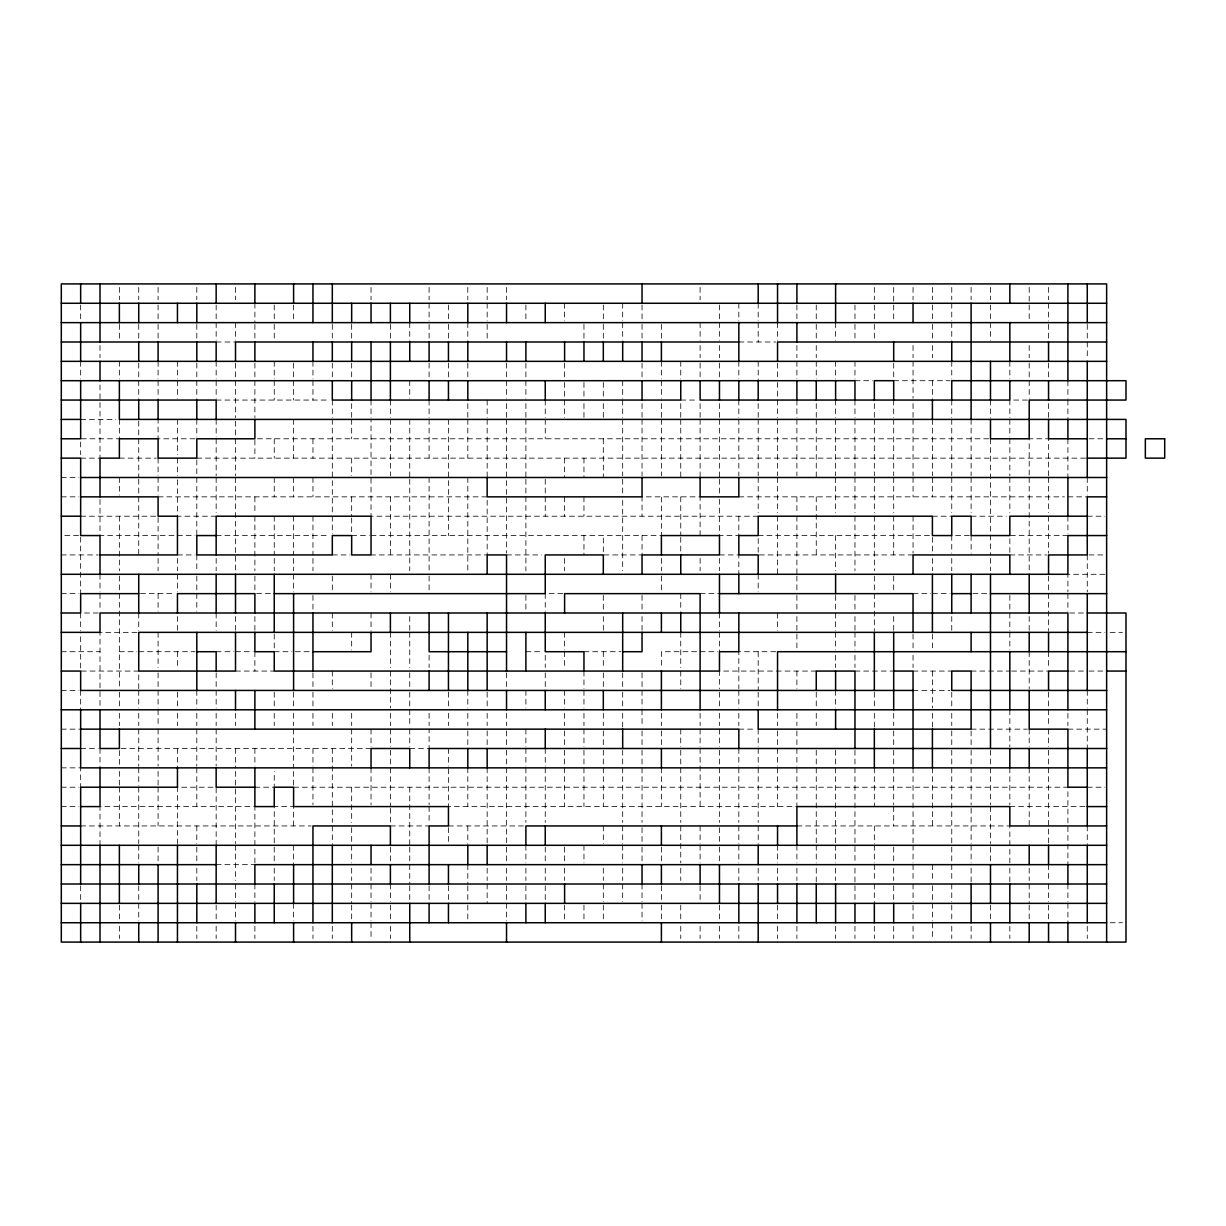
<?xml version="1.0" encoding="UTF-8"?>
<svg xmlns="http://www.w3.org/2000/svg" width="1226" height="1226" viewBox="0 0 1226 1226"><rect width="100%" height="100%" fill="white"/><g stroke="black" fill="none" stroke-linecap="round" stroke-linejoin="round"><path stroke-width="0.75" stroke-dasharray="5 3.75" d="M216.159 341.993L235.515 341.993M738.834 341.993L775.782 341.993M854.966 380.704L872.575 380.704M893.693 380.704L949.997 380.704M216.159 400.059L328.798 400.059M680.752 400.059L696.598 400.059M1027.434 400.059L1009.841 400.059L1009.841 417.668M80.655 419.415L115.857 419.415M195.041 438.785L158.093 438.785L158.093 419.415M988.723 438.785L254.885 438.785L254.885 458.141M1089.025 438.785L1104.871 438.785M80.655 458.141L100.011 458.141L100.011 380.704M119.366 458.141L156.33 458.141M196.804 458.141L1087.263 458.141M61.3 477.496L78.893 477.496M61.3 496.852L78.893 496.852M158.093 496.852L487.166 496.852L487.166 554.934L371.034 554.934M738.834 496.852L1064.398 496.852M1067.907 496.852L1087.263 496.852M80.655 516.207L158.093 516.207L158.093 554.934M216.159 516.207L177.448 516.207L177.448 477.496M758.189 516.207L371.034 516.207L371.034 419.415M932.404 516.207L951.759 516.207M971.115 516.207L1006.316 516.207M1087.263 516.207L1104.871 516.207M64.825 535.563L80.655 535.563L80.655 593.645M173.923 535.563L100.011 535.563L100.011 496.852M177.448 535.563L195.041 535.563M216.159 535.563L328.798 535.563M351.663 535.563L369.271 535.563M371.034 535.563L661.396 535.563L661.396 496.852M758.189 535.563L930.641 535.563M969.368 535.563L951.759 535.563L951.759 553.171M1067.907 535.563L1009.841 535.563L1009.841 553.171M61.3 554.934L98.249 554.934M177.448 554.934L195.041 554.934M332.307 554.934L349.916 554.934M506.537 554.934L541.723 554.934M719.463 554.934L738.834 554.934L738.834 574.289M913.048 554.934L758.189 554.934L758.189 537.325M1009.841 554.934L1046.789 554.934M1089.025 554.934L1104.871 554.934M1104.871 574.289L1067.907 574.289L1067.907 591.882M61.3 593.645L78.893 593.645M140.484 593.645L173.923 593.645M256.632 593.645L270.716 593.645M562.841 593.645L545.248 593.645L545.248 611.238M700.107 593.645L719.463 593.645M913.048 593.645L930.641 593.645M932.404 593.645L949.997 593.645M972.877 593.645L988.723 593.645M98.249 613L80.655 613L80.655 630.593M1069.67 613L1085.516 613M136.975 632.355L100.011 632.355L100.011 708.03M1087.263 632.355L1104.871 632.355M1110.143 632.355L1122.464 632.355M61.3 651.711L100.011 651.711M119.366 651.711L136.975 651.711M138.737 651.711L195.041 651.711M216.159 651.711L233.768 651.711M235.515 651.711L253.123 651.711M274.241 651.711L291.834 651.711M295.359 651.711L311.189 651.711M525.893 651.711L541.723 651.711M583.959 651.711L620.923 651.711M696.598 651.711L661.396 651.711L661.396 667.557M700.107 651.711L717.716 651.711M775.782 651.711L738.834 651.711L738.834 688.675M235.515 671.066L274.241 671.066M816.255 671.066L719.463 671.066L719.463 688.675M854.966 671.066L893.693 671.066M913.048 671.066L951.759 671.066M971.115 671.066L1009.841 671.066M1011.603 671.066L1048.552 671.066M1069.67 671.066L1087.263 671.066M1089.025 671.066L1106.634 671.066M61.3 690.437L78.893 690.437M913.048 690.437L949.997 690.437M61.3 729.148L80.655 729.148M738.834 729.148L754.664 729.148M971.115 729.148L1027.434 729.148M1067.907 729.148L1106.634 729.148M80.655 748.504L98.249 748.504M371.034 748.504L119.366 748.504L119.366 766.097M409.745 748.504L429.1 748.504L429.1 729.148M61.3 767.859L80.655 767.859L80.655 787.215M61.3 787.215L78.893 787.215M254.885 787.215L274.241 787.215L274.241 771.384M293.596 787.215L1067.907 787.215L1067.907 864.652M1087.263 787.215L1104.871 787.215M61.3 806.585L78.893 806.585M1009.841 806.585L1087.263 806.585M80.655 825.941L311.189 825.941M390.389 825.941L429.1 825.941M448.455 825.941L525.893 825.941M796.9 825.941L1009.841 825.941L1009.841 862.889M216.159 864.652L254.885 864.652M1110.143 922.734L1122.464 922.734M1087.263 324.384L1087.263 340.23M1087.263 341.993L1087.263 357.823M1087.263 477.496L1087.263 495.089M1087.263 554.934L1087.263 591.882M1087.263 690.437L1087.263 708.03M1087.263 709.793L1087.263 748.504M1087.263 825.941L1087.263 843.534M1087.263 926.243L1087.263 938.564M1067.907 380.704L1067.907 398.297M1067.907 400.059L1067.907 419.415M1067.907 438.785L1067.907 477.496M1067.907 516.207L1067.907 533.816M1067.907 593.645L1067.907 611.238M1067.907 713.302L1067.907 725.623M1067.907 884.007L1067.907 901.616M1067.907 903.363L1067.907 922.734M1048.552 287.436L1048.552 299.757M1048.552 303.266L1048.552 320.875M1048.552 324.384L1048.552 340.23M1048.552 363.111L1048.552 380.704M1048.552 403.584L1048.552 417.668M1048.552 475.734L1048.552 438.785L1029.196 438.785L1029.196 475.734M1048.552 477.496L1048.552 512.698M1048.552 516.207L1048.552 553.171M1048.552 576.051L1048.552 630.593M1048.552 651.711L1048.552 667.557M1048.552 692.184L1048.552 708.03M1048.552 709.793L1048.552 725.623M1048.552 729.148L1048.552 746.741M1048.552 750.266L1048.552 766.097M1048.552 767.859L1048.552 843.534M1048.552 864.652L1048.552 880.498M1048.552 884.007L1048.552 901.616M1048.552 905.125L1048.552 922.734M1029.196 287.436L1029.196 320.875M1029.196 345.502L1029.196 357.823M1029.196 363.111L1029.196 378.941M1029.196 380.704L1029.196 398.297M1029.196 477.496L1029.196 570.764M1029.196 616.525L1029.196 630.593M1029.196 651.711L1029.196 688.675M1029.196 729.148L1029.196 746.741M1029.196 767.859L1029.196 825.941M1029.196 868.177L1029.196 880.498M1029.196 884.007L1029.196 903.363M1029.196 905.125L1029.196 920.971M1009.841 361.348L1009.841 378.941M1009.841 419.415L1009.841 437.023M1009.841 438.785L1009.841 475.734M1009.841 477.496L1009.841 512.698M1009.841 595.407L1009.841 611.238M1009.841 613L1009.841 630.593M1009.841 632.355L1009.841 649.949M1009.841 709.793L1009.841 746.741M1009.841 767.859L1009.841 804.823M1009.841 868.177L1009.841 884.007M1009.841 926.243L1009.841 938.564M990.485 287.436L990.485 299.757M990.485 305.029L990.485 320.875M990.485 322.637L990.485 340.23M990.485 400.059L990.485 417.668M990.485 438.785L990.485 554.934M990.485 558.443L990.485 570.764M990.485 750.266L990.485 766.097M990.485 767.859L990.485 804.823M990.485 806.585L990.485 843.534M990.485 847.059L990.485 862.889M990.485 905.125L990.485 920.971M971.115 287.436L971.115 299.757M971.115 419.415L971.115 475.734M971.115 477.496L971.115 512.698M971.115 535.563L971.115 553.171M971.115 730.911L971.115 746.741M971.115 750.266L971.115 766.097M971.115 767.859L971.115 804.823M971.115 808.332L971.115 843.534M971.115 845.296L971.115 862.889M971.115 868.177L971.115 884.007M971.115 926.243L971.115 938.564M951.759 287.436L951.759 299.757M951.759 303.266L951.759 320.875M951.759 322.637L951.759 340.23M951.759 361.348L951.759 378.941M951.759 400.059L951.759 417.668M951.759 419.415L951.759 475.734M951.759 477.496L951.759 512.698M951.759 558.443L951.759 570.764M951.759 616.525L951.759 630.593M951.759 692.184L951.759 708.03M951.759 713.302L951.759 725.623M951.759 730.911L951.759 746.741M951.759 750.266L951.759 766.097M951.759 767.859L951.759 845.296M951.759 847.059L951.759 862.889M951.759 864.652L951.759 880.498M951.759 884.007L951.759 901.616M951.759 905.125L951.759 920.971M951.759 926.243L951.759 938.564M932.404 287.436L932.404 299.757M932.404 305.029L932.404 320.875M932.404 324.384L932.404 341.993M932.404 345.502L932.404 357.823M932.404 380.704L932.404 398.297M932.404 419.415L932.404 475.734M932.404 477.496L932.404 496.852M932.404 537.325L932.404 554.934M932.404 558.443L932.404 570.764M932.404 634.118L932.404 649.949M932.404 671.066L932.404 708.03M932.404 713.302L932.404 729.148M932.404 767.859L932.404 825.941M932.404 864.652L932.404 880.498M932.404 885.77L932.404 901.616M932.404 903.363L932.404 920.971M932.404 922.734L932.404 938.564M913.048 287.436L913.048 299.757M913.048 345.502L913.048 357.823M913.048 361.348L913.048 398.297M913.048 403.584L913.048 417.668M913.048 419.415L913.048 475.734M913.048 477.496L913.048 496.852M913.048 516.207L913.048 553.171M913.048 634.118L913.048 649.949M913.048 655.236L913.048 667.557M913.048 767.859L913.048 843.534M913.048 845.296L913.048 862.889M913.048 864.652L913.048 880.498M913.048 884.007L913.048 901.616M913.048 905.125L913.048 920.971M913.048 926.243L913.048 938.564M893.693 287.436L893.693 303.266M893.693 305.029L893.693 320.875M893.693 363.111L893.693 378.941M893.693 400.059L893.693 417.668M893.693 419.415L893.693 475.734M893.693 477.496L893.693 512.698M893.693 516.207L893.693 554.934M893.693 576.051L893.693 591.882M893.693 616.525L893.693 630.593M893.693 713.302L893.693 725.623M893.693 730.911L893.693 746.741M893.693 750.266L893.693 766.097M893.693 767.859L893.693 804.823M893.693 806.585L893.693 825.941M893.693 847.059L893.693 862.889M893.693 868.177L893.693 880.498M893.693 885.77L893.693 903.363M893.693 926.243L893.693 938.564M874.337 287.436L874.337 299.757M874.337 305.029L874.337 320.875M874.337 324.384L874.337 340.23M874.337 403.584L874.337 417.668M874.337 419.415L874.337 475.734M874.337 477.496L874.337 512.698M874.337 516.207L874.337 570.764M874.337 576.051L874.337 630.593M874.337 692.184L874.337 708.03M874.337 713.302L874.337 729.148M874.337 767.859L874.337 806.585M874.337 825.941L874.337 843.534M874.337 845.296L874.337 862.889M874.337 864.652L874.337 880.498M874.337 884.007L874.337 903.363M874.337 926.243L874.337 938.564M854.966 305.029L854.966 320.875M854.966 324.384L854.966 340.23M854.966 361.348L854.966 378.941M854.966 400.059L854.966 417.668M854.966 419.415L854.966 475.734M854.966 477.496L854.966 512.698M854.966 516.207L854.966 570.764M854.966 595.407L854.966 611.238M854.966 616.525L854.966 630.593M854.966 632.355L854.966 649.949M854.966 655.236L854.966 667.557M854.966 750.266L854.966 766.097M854.966 767.859L854.966 862.889M854.966 868.177L854.966 901.616M854.966 926.243L854.966 938.564M835.611 322.637L835.611 340.23M835.611 361.348L835.611 378.941M835.611 400.059L835.611 417.668M835.611 419.415L835.611 475.734M835.611 477.496L835.611 512.698M835.611 535.563L835.611 570.764M835.611 595.407L835.611 611.238M835.611 613L835.611 630.593M835.611 632.355L835.611 649.949M835.611 655.236L835.611 667.557M835.611 690.437L835.611 708.03M835.611 750.266L835.611 766.097M835.611 767.859L835.611 843.534M835.611 845.296L835.611 862.889M835.611 868.177L835.611 880.498M835.611 926.243L835.611 938.564M816.255 305.029L816.255 320.875M816.255 324.384L816.255 341.993M816.255 345.502L816.255 357.823M816.255 361.348L816.255 378.941M816.255 403.584L816.255 417.668M816.255 419.415L816.255 477.496M816.255 496.852L816.255 554.934M816.255 692.184L816.255 708.03M816.255 713.302L816.255 725.623M816.255 750.266L816.255 766.097M816.255 767.859L816.255 843.534M816.255 845.296L816.255 862.889M816.255 868.177L816.255 884.007M796.9 305.029L796.9 320.875M796.9 345.502L796.9 357.823M796.9 361.348L796.9 378.941M796.9 400.059L796.9 417.668M796.9 419.415L796.9 475.734M796.9 496.852L796.9 512.698M796.9 516.207L796.9 574.289M796.9 576.051L796.9 591.882M796.9 595.407L796.9 611.238M796.9 616.525L796.9 630.593M796.9 634.118L796.9 649.949M796.9 671.066L796.9 688.675M796.9 713.302L796.9 725.623M796.9 730.911L796.9 746.741M796.9 748.504L796.9 766.097M796.9 767.859L796.9 806.585L448.455 806.585L448.455 767.859M796.9 845.296L796.9 862.889M796.9 868.177L796.9 880.498M796.9 926.243L796.9 938.564M777.545 322.637L777.545 340.23M777.545 363.111L777.545 378.941M777.545 382.466L777.545 417.668M777.545 419.415L777.545 475.734M777.545 477.496L777.545 512.698M777.545 516.207L777.545 574.289M777.545 613L777.545 630.593M777.545 713.302L777.545 725.623M777.545 730.911L777.545 746.741M777.545 748.504L777.545 766.097M777.545 767.859L777.545 806.585M777.545 845.296L777.545 862.889M777.545 868.177L777.545 880.498M777.545 905.125L777.545 920.971M777.545 926.243L777.545 938.564M758.189 303.266L758.189 320.875M758.189 322.637L758.189 341.993M758.189 361.348L758.189 380.704M758.189 403.584L758.189 417.668M758.189 419.415L758.189 475.734M758.189 477.496L758.189 512.698M758.189 574.289L758.189 591.882M758.189 651.711L758.189 690.437M758.189 692.184L758.189 708.03M758.189 729.148L758.189 746.741M758.189 748.504L758.189 766.097M758.189 767.859L758.189 822.416M758.189 825.941L758.189 843.534M758.189 868.177L758.189 880.498M738.834 303.266L738.834 320.875M738.834 361.348L738.834 378.941M738.834 400.059L738.834 417.668M738.834 419.415L738.834 475.734M738.834 516.207L738.834 535.563L719.463 535.563L719.463 496.852M738.834 690.437L738.834 708.03M738.834 713.302L738.834 725.623M738.834 748.504L738.834 766.097M738.834 767.859L738.834 822.416M738.834 825.941L738.834 843.534M738.834 845.296L738.834 862.889M738.834 868.177L738.834 880.498M738.834 926.243L738.834 938.564M719.463 305.029L719.463 320.875M719.463 322.637L719.463 340.23M719.463 345.502L719.463 357.823M719.463 363.111L719.463 378.941M719.463 403.584L719.463 417.668M719.463 419.415L719.463 477.496M719.463 479.259L719.463 495.089M719.463 558.443L719.463 570.764M719.463 613L719.463 630.593M719.463 632.355L719.463 651.711M719.463 692.184L719.463 708.03M719.463 713.302L719.463 725.623M719.463 729.148L719.463 746.741M719.463 750.266L719.463 766.097M719.463 767.859L719.463 822.416M719.463 827.703L719.463 843.534M719.463 847.059L719.463 862.889M719.463 905.125L719.463 920.971M719.463 926.243L719.463 938.564M700.107 287.436L700.107 299.757M700.107 322.637L700.107 340.23M700.107 345.502L700.107 357.823M700.107 363.111L700.107 378.941M700.107 403.584L700.107 417.668M700.107 419.415L700.107 477.496M700.107 535.563L700.107 496.852L642.041 496.852L642.041 516.207M700.107 558.443L700.107 570.764M700.107 713.302L700.107 725.623M700.107 729.148L700.107 746.741M700.107 748.504L700.107 806.585M700.107 825.941L700.107 843.534M700.107 845.296L700.107 862.889M700.107 885.77L700.107 901.616M700.107 926.243L700.107 938.564M680.752 361.348L680.752 378.941M680.752 403.584L680.752 417.668M680.752 419.415L680.752 477.496M680.752 496.852L680.752 535.563M680.752 537.325L680.752 554.934M680.752 593.645L680.752 611.238M680.752 632.355L680.752 667.557M680.752 671.066L680.752 688.675M680.752 729.148L680.752 746.741M680.752 750.266L680.752 766.097M680.752 767.859L680.752 822.416M680.752 825.941L680.752 862.889M680.752 868.177L680.752 880.498M680.752 905.125L680.752 920.971M680.752 926.243L680.752 938.564M661.396 324.384L661.396 340.23M661.396 361.348L661.396 378.941M661.396 380.704L661.396 398.297M661.396 403.584L661.396 417.668M661.396 419.415L661.396 475.734M661.396 558.443L661.396 570.764M661.396 576.051L661.396 593.645M661.396 713.302L661.396 725.623M661.396 730.911L661.396 746.741M661.396 767.859L661.396 806.585M661.396 847.059L661.396 862.889M661.396 885.77L661.396 901.616M661.396 905.125L661.396 922.734M642.041 305.029L642.041 320.875M642.041 324.384L642.041 340.23M642.041 363.111L642.041 378.941M642.041 403.584L642.041 417.668M642.041 419.415L642.041 475.734M642.041 535.563L642.041 554.934L603.315 554.934L603.315 535.563M642.041 595.407L642.041 611.238M642.041 616.525L642.041 630.593M642.041 672.829L642.041 688.675M642.041 690.437L642.041 708.03M642.041 709.793L642.041 725.623M642.041 730.911L642.041 748.504M642.041 750.266L642.041 766.097M642.041 767.859L642.041 822.416M642.041 827.703L642.041 843.534M642.041 847.059L642.041 862.889M642.041 884.007L642.041 901.616M642.041 903.363L642.041 920.971M622.685 303.266L622.685 320.875M622.685 322.637L622.685 340.23M622.685 380.704L622.685 398.297M622.685 400.059L622.685 417.668M622.685 419.415L622.685 475.734M622.685 479.259L622.685 495.089M622.685 500.377L622.685 570.764M622.685 672.829L622.685 688.675M622.685 692.184L622.685 708.03M622.685 713.302L622.685 729.148M622.685 750.266L622.685 766.097M622.685 767.859L622.685 822.416M622.685 825.941L622.685 843.534M622.685 845.296L622.685 862.889M622.685 868.177L622.685 880.498M622.685 884.007L622.685 901.616M603.315 305.029L603.315 320.875M603.315 324.384L603.315 340.23M603.315 382.466L603.315 398.297M603.315 403.584L603.315 417.668M603.315 438.785L603.315 477.496M603.315 595.407L603.315 611.238M603.315 616.525L603.315 630.593M603.315 651.711L603.315 667.557M603.315 672.829L603.315 688.675M603.315 713.302L603.315 725.623M603.315 730.911L603.315 746.741M603.315 750.266L603.315 766.097M603.315 767.859L603.315 806.585M603.315 825.941L603.315 843.534M603.315 868.177L603.315 880.498M603.315 884.007L603.315 901.616M603.315 905.125L603.315 920.971M583.959 324.384L583.959 340.23M583.959 382.466L583.959 398.297M583.959 403.584L583.959 417.668M583.959 458.141L583.959 477.496M583.959 496.852L583.959 516.207M583.959 535.563L583.959 554.934M583.959 671.066L583.959 688.675M583.959 690.437L583.959 708.03M583.959 713.302L583.959 725.623M583.959 729.148L583.959 746.741M583.959 750.266L583.959 766.097M583.959 767.859L583.959 806.585M583.959 845.296L583.959 862.889M583.959 905.125L583.959 920.971M564.604 303.266L564.604 320.875M564.604 363.111L564.604 378.941M564.604 382.466L564.604 398.297M564.604 400.059L564.604 417.668M564.604 458.141L564.604 477.496M564.604 496.852L564.604 516.207M564.604 558.443L564.604 570.764M564.604 632.355L564.604 649.949M564.604 651.711L564.604 667.557M564.604 690.437L564.604 708.03M564.604 713.302L564.604 725.623M564.604 730.911L564.604 746.741M564.604 750.266L564.604 806.585M564.604 847.059L564.604 862.889M564.604 868.177L564.604 880.498M564.604 905.125L564.604 920.971M545.248 400.059L545.248 417.668M545.248 419.415L545.248 438.785M545.248 479.259L545.248 495.089M545.248 496.852L545.248 516.207M545.248 655.236L545.248 667.557M545.248 672.829L545.248 690.437M545.248 748.504L545.248 766.097M545.248 767.859L545.248 822.416M545.248 847.059L545.248 862.889M545.248 868.177L545.248 880.498M545.248 885.77L545.248 901.616M525.893 305.029L525.893 320.875M525.893 363.111L525.893 378.941M525.893 380.704L525.893 398.297M525.893 403.584L525.893 417.668M525.893 419.415L525.893 477.496M525.893 479.259L525.893 570.764M525.893 595.407L525.893 611.238M525.893 690.437L525.893 708.03M525.893 729.148L525.893 746.741M525.893 748.504L525.893 766.097M525.893 767.859L525.893 822.416M525.893 845.296L525.893 862.889M525.893 868.177L525.893 880.498M525.893 885.77L525.893 901.616M506.537 287.436L506.537 299.757M506.537 363.111L506.537 378.941M506.537 380.704L506.537 398.297M506.537 403.584L506.537 417.668M506.537 419.415L506.537 553.171M506.537 672.829L506.537 688.675M506.537 713.302L506.537 725.623M506.537 730.911L506.537 746.741M506.537 750.266L506.537 845.296M506.537 847.059L506.537 862.889M506.537 868.177L506.537 880.498M506.537 885.77L506.537 920.971M487.166 287.436L487.166 299.757M487.166 303.266L487.166 320.875M487.166 324.384L487.166 340.23M487.166 400.059L487.166 417.668M487.166 419.415L487.166 477.496M487.166 692.184L487.166 708.03M487.166 713.302L487.166 725.623M487.166 730.911L487.166 746.741M487.166 767.859L487.166 845.296M487.166 868.177L487.166 880.498M487.166 884.007L487.166 903.363M467.811 287.436L467.811 299.757M467.811 322.637L467.811 340.23M467.811 363.111L467.811 378.941M467.811 403.584L467.811 417.668M467.811 419.415L467.811 458.141M467.811 477.496L467.811 570.764M467.811 690.437L467.811 708.03M467.811 713.302L467.811 725.623M467.811 730.911L467.811 748.504M467.811 767.859L467.811 806.585M467.811 825.941L467.811 843.534M467.811 864.652L467.811 884.007M467.811 885.77L467.811 901.616M467.811 905.125L467.811 922.734M448.455 305.029L448.455 320.875M448.455 324.384L448.455 340.23M448.455 363.111L448.455 378.941M448.455 419.415L448.455 535.563M448.455 692.184L448.455 708.03M448.455 713.302L448.455 725.623M448.455 748.504L448.455 766.097M448.455 827.703L448.455 843.534M448.455 885.77L448.455 901.616M429.1 287.436L429.1 299.757M429.1 303.266L429.1 320.875M429.1 324.384L429.1 341.993M429.1 363.111L429.1 378.941M429.1 400.059L429.1 417.668M429.1 419.415L429.1 458.141M429.1 477.496L429.1 570.764M429.1 576.051L429.1 593.645M429.1 655.236L429.1 667.557M429.1 713.302L429.1 725.623M429.1 767.859L429.1 804.823M429.1 806.585L429.1 822.416M429.1 885.77L429.1 901.616M409.745 322.637L409.745 340.23M409.745 380.704L409.745 398.297M409.745 419.415L409.745 477.496M409.745 479.259L409.745 570.764M409.745 616.525L409.745 630.593M409.745 632.355L409.745 667.557M409.745 672.829L409.745 690.437M409.745 692.184L409.745 708.03M409.745 709.793L409.745 725.623M409.745 729.148L409.745 746.741M409.745 787.215L409.745 845.296M409.745 847.059L409.745 862.889M409.745 864.652L409.745 884.007M409.745 885.77L409.745 903.363M390.389 324.384L390.389 340.23M390.389 400.059L390.389 417.668M390.389 419.415L390.389 475.734M390.389 496.852L390.389 554.934M390.389 574.289L390.389 591.882M390.389 632.355L390.389 667.557M390.389 671.066L390.389 708.03M390.389 713.302L390.389 725.623M390.389 729.148L390.389 746.741M390.389 750.266L390.389 766.097M390.389 767.859L390.389 806.585M390.389 808.332L390.389 822.416M390.389 847.059L390.389 862.889M390.389 884.007L390.389 901.616M390.389 905.125L390.389 920.971M390.389 926.243L390.389 938.564M371.034 287.436L371.034 299.757M371.034 400.059L371.034 417.668M371.034 574.289L371.034 591.882M371.034 613L371.034 630.593M371.034 672.829L371.034 688.675M371.034 729.148L371.034 746.741M371.034 767.859L371.034 804.823M371.034 868.177L371.034 880.498M371.034 884.007L371.034 901.616M371.034 903.363L371.034 920.971M371.034 922.734L371.034 938.564M351.663 324.384L351.663 340.23M351.663 363.111L351.663 378.941M351.663 403.584L351.663 417.668M351.663 419.415L351.663 438.785M351.663 458.141L351.663 475.734M351.663 496.852L351.663 516.207M351.663 517.97L351.663 533.816M351.663 632.355L351.663 649.949M351.663 713.302L351.663 725.623M351.663 729.148L351.663 766.097M351.663 787.215L351.663 822.416M351.663 827.703L351.663 843.534M351.663 845.296L351.663 862.889M351.663 868.177L351.663 880.498M351.663 884.007L351.663 903.363M351.663 905.125L351.663 920.971M332.307 324.384L332.307 340.23M332.307 363.111L332.307 378.941M332.307 400.059L332.307 417.668M332.307 419.415L332.307 512.698M332.307 516.207L332.307 533.816M332.307 576.051L332.307 593.645M332.307 613L332.307 630.593M332.307 671.066L332.307 688.675M332.307 713.302L332.307 725.623M332.307 748.504L332.307 822.416M332.307 825.941L332.307 843.534M332.307 926.243L332.307 938.564M312.952 361.348L312.952 378.941M312.952 380.704L312.952 400.059M312.952 438.785L312.952 458.141M312.952 477.496L312.952 496.852M312.952 516.207L312.952 554.934M312.952 558.443L312.952 570.764M312.952 595.407L312.952 611.238M312.952 672.829L312.952 688.675M312.952 692.184L312.952 708.03M312.952 713.302L312.952 725.623M312.952 748.504L312.952 766.097M312.952 767.859L312.952 804.823M312.952 926.243L312.952 938.564M293.596 305.029L293.596 320.875M293.596 363.111L293.596 378.941M293.596 380.704L293.596 400.059M293.596 419.415L293.596 458.141M293.596 477.496L293.596 496.852M293.596 516.207L293.596 554.934M293.596 558.443L293.596 570.764M293.596 574.289L293.596 591.882M293.596 692.184L293.596 708.03M293.596 713.302L293.596 725.623M293.596 729.148L293.596 767.859M293.596 771.384L293.596 785.468M293.596 825.941L293.596 806.585L274.241 806.585L274.241 843.534M293.596 845.296L293.596 864.652M293.596 903.363L293.596 920.971M274.241 305.029L274.241 320.875M274.241 324.384L274.241 340.23M274.241 361.348L274.241 378.941M274.241 380.704L274.241 400.059M274.241 438.785L274.241 458.141M274.241 477.496L274.241 496.852M274.241 516.207L274.241 554.934M274.241 558.443L274.241 570.764M274.241 634.118L274.241 649.949M274.241 692.184L274.241 708.03M274.241 713.302L274.241 725.623M274.241 847.059L274.241 862.889M274.241 868.177L274.241 880.498M254.885 303.266L254.885 322.637M254.885 324.384L254.885 341.993M254.885 363.111L254.885 378.941M254.885 380.704L254.885 417.668M254.885 496.852L254.885 512.698M254.885 516.207L254.885 570.764M254.885 576.051L254.885 593.645M254.885 616.525L254.885 630.593M254.885 651.711L254.885 671.066M254.885 748.504L254.885 766.097M254.885 862.889L254.885 806.585L100.011 806.585L100.011 845.296M254.885 884.007L254.885 901.616M254.885 926.243L254.885 938.564M235.515 287.436L235.515 299.757M235.515 322.637L235.515 340.23M235.515 363.111L235.515 378.941M235.515 380.704L235.515 417.668M235.515 421.177L235.515 437.023M235.515 438.785L235.515 475.734M235.515 477.496L235.515 570.764M235.515 616.525L235.515 630.593M235.515 713.302L235.515 725.623M235.515 748.504L235.515 767.859M235.515 771.384L235.515 785.468M235.515 788.977L235.515 843.534M235.515 845.296L235.515 880.498M235.515 884.007L235.515 901.616M235.515 903.363L235.515 920.971M216.159 305.029L216.159 320.875M216.159 322.637L216.159 340.23M216.159 361.348L216.159 378.941M216.159 380.704L216.159 398.297M216.159 419.415L216.159 437.023M216.159 438.785L216.159 475.734M216.159 477.496L216.159 512.698M216.159 558.443L216.159 570.764M216.159 613L216.159 630.593M216.159 672.829L216.159 688.675M216.159 690.437L216.159 708.03M216.159 713.302L216.159 725.623M216.159 729.148L216.159 766.097M216.159 845.296L216.159 787.215L177.448 787.215L177.448 843.534M216.159 905.125L216.159 920.971M216.159 926.243L216.159 938.564M196.804 287.436L196.804 299.757M196.804 324.384L196.804 340.23M196.804 363.111L196.804 378.941M196.804 380.704L196.804 398.297M196.804 419.415L196.804 437.023M196.804 459.903L196.804 475.734M196.804 477.496L196.804 535.563M196.804 554.934L196.804 570.764M196.804 576.051L196.804 611.238M196.804 690.437L196.804 708.03M196.804 713.302L196.804 725.623M196.804 729.148L196.804 766.097M196.804 767.859L196.804 806.585M196.804 825.941L196.804 843.534M196.804 847.059L196.804 862.889M196.804 868.177L196.804 880.498M196.804 926.243L196.804 938.564M177.448 361.348L177.448 378.941M177.448 380.704L177.448 398.297M177.448 419.415L177.448 454.616M177.448 458.141L177.448 475.734M177.448 558.443L177.448 570.764M177.448 574.289L177.448 591.882M177.448 616.525L177.448 630.593M177.448 651.711L177.448 667.557M177.448 692.184L177.448 708.03M177.448 713.302L177.448 725.623M177.448 748.504L177.448 767.859M158.093 287.436L158.093 299.757M158.093 305.029L158.093 320.875M158.093 324.384L158.093 340.23M158.093 361.348L158.093 378.941M158.093 380.704L158.093 398.297M158.093 458.141L158.093 475.734M158.093 477.496L158.093 495.089M158.093 558.443L158.093 570.764M158.093 593.645L158.093 611.238M158.093 632.355L158.093 667.557M158.093 672.829L158.093 688.675M158.093 690.437L158.093 708.03M158.093 709.793L158.093 725.623M158.093 729.148L158.093 766.097M158.093 771.384L158.093 785.468M158.093 787.215L158.093 825.941M158.093 847.059L158.093 864.652M138.737 287.436L138.737 299.757M138.737 324.384L138.737 340.23M138.737 363.111L138.737 378.941M138.737 380.704L138.737 398.297M138.737 421.177L138.737 437.023M138.737 438.785L138.737 477.496M138.737 479.259L138.737 495.089M138.737 496.852L138.737 554.934M138.737 613L138.737 630.593M138.737 688.675L138.737 671.066L80.655 671.066L80.655 632.355M138.737 690.437L138.737 708.03M138.737 713.302L138.737 725.623M138.737 729.148L138.737 766.097M138.737 767.859L138.737 785.468M138.737 787.215L138.737 843.534M138.737 845.296L138.737 862.889M138.737 885.77L138.737 901.616M138.737 903.363L138.737 920.971M119.366 287.436L119.366 299.757M119.366 324.384L119.366 340.23M119.366 361.348L119.366 378.941M119.366 419.415L119.366 438.785L80.655 438.785L80.655 454.616M119.366 477.496L119.366 495.089M119.366 516.207L119.366 570.764M119.366 576.051L119.366 688.675M119.366 692.184L119.366 708.03M119.366 713.302L119.366 725.623M119.366 771.384L119.366 785.468M119.366 787.215L119.366 825.941M119.366 905.125L119.366 920.971M119.366 926.243L119.366 938.564M100.011 345.502L100.011 357.823M100.011 574.289L100.011 591.882M100.011 593.645L100.011 609.475M100.011 748.504L100.011 767.859M80.655 305.029L80.655 320.875M80.655 361.348L80.655 378.941M80.655 690.437L80.655 709.793M80.655 885.77L80.655 901.616"/><path stroke-width="1.5" d="M61.3 303.266L1106.634 303.266M61.3 322.637L1106.634 322.637M61.3 341.993L216.159 341.993L216.159 361.348M738.834 341.993L235.515 341.993L235.515 361.348M1106.634 341.993L777.545 341.993L777.545 361.348M61.3 361.348L1106.634 361.348M61.3 380.704L854.966 380.704L854.966 400.059M61.3 400.059L216.159 400.059L216.159 419.415M61.3 419.415L80.655 419.415M61.3 438.785L80.655 438.785L80.655 380.704M1087.263 438.785L1048.552 438.785L1048.552 419.415M1106.634 438.785L1125.989 438.785M61.3 458.141L80.655 458.141L80.655 535.563L100.011 535.563L100.011 574.289M1087.263 458.141L1125.989 458.141L1125.989 419.415L119.366 419.415L119.366 380.704M80.655 477.496L1106.634 477.496M80.655 496.852L158.093 496.852L158.093 516.207L177.448 516.207L177.448 554.934L100.011 554.934M1106.634 496.852L1087.263 496.852L1087.263 554.934L1048.552 554.934L1048.552 574.289M61.3 516.207L80.655 516.207M1087.263 516.207L1009.841 516.207L1009.841 535.563L971.115 535.563L971.115 516.207L951.759 516.207L951.759 535.563L932.404 535.563L932.404 516.207L758.189 516.207L758.189 535.563L738.834 535.563L738.834 554.934L758.189 554.934L758.189 574.289M216.159 535.563L196.804 535.563L196.804 554.934L332.307 554.934L332.307 535.563L351.663 535.563L351.663 554.934L371.034 554.934L371.034 516.207L216.159 516.207L216.159 554.934M1106.634 535.563L1067.907 535.563L1067.907 574.289L61.3 574.289M138.737 593.645L80.655 593.645L80.655 613L61.3 613M274.241 593.645L545.248 593.645L545.248 554.934L603.315 554.934L603.315 574.289M719.463 593.645L913.048 593.645L913.048 632.355M951.759 593.645L971.115 593.645M990.485 593.645L1106.634 593.645M1087.263 613L1125.989 613L1125.989 942.089L61.3 942.089L61.3 283.911L1106.634 283.911L1106.634 942.089M61.3 632.355L100.011 632.355L100.011 613L1067.907 613L1067.907 709.793M1087.263 632.355L138.737 632.355L138.737 671.066L235.515 671.066L235.515 632.355M196.804 651.711L216.159 651.711L216.159 671.066M312.952 651.711L371.034 651.711L371.034 632.355M506.537 651.711L429.1 651.711L429.1 613M622.685 651.711L642.041 651.711L642.041 632.355M1125.989 651.711L777.545 651.711L777.545 709.793M61.3 671.066L80.655 671.066L80.655 690.437L913.048 690.437M893.693 671.066L913.048 671.066L913.048 767.859M1067.907 671.066L1048.552 671.066L1048.552 690.437M1106.634 671.066L1125.989 671.066M1106.634 690.437L951.759 690.437L951.759 671.066L971.115 671.066L971.115 729.148L758.189 729.148L758.189 709.793M61.3 709.793L1106.634 709.793M80.655 729.148L738.834 729.148L738.834 748.504M61.3 748.504L80.655 748.504M1106.634 748.504L429.1 748.504L429.1 767.859M1106.634 767.859L80.655 767.859L80.655 709.793M254.885 787.215L216.159 787.215L216.159 767.859M1087.263 787.215L1067.907 787.215L1067.907 729.148L1029.196 729.148L1029.196 690.437M80.655 806.585L100.011 806.585L100.011 767.859M1087.263 806.585L1106.634 806.585M61.3 825.941L80.655 825.941M796.9 825.941L525.893 825.941L525.893 845.296M1106.634 825.941L1009.841 825.941L1009.841 806.585L796.9 806.585L796.9 845.296M61.3 845.296L1106.634 845.296M61.3 864.652L216.159 864.652M1106.634 864.652L254.885 864.652L254.885 884.007M61.3 884.007L1106.634 884.007M61.3 903.363L1106.634 903.363M61.3 922.734L1106.634 922.734M1087.263 283.911L1087.263 322.637M1087.263 361.348L1087.263 477.496M1087.263 593.645L1087.263 690.437M1087.263 748.504L1087.263 825.941M1087.263 845.296L1087.263 922.734M1067.907 283.911L1067.907 380.704M1067.907 419.415L1067.907 438.785M1067.907 477.496L1067.907 516.207M1067.907 864.652L1067.907 884.007M1067.907 922.734L1067.907 942.089M1048.552 341.993L1048.552 361.348M1048.552 380.704L1048.552 400.059M1048.552 632.355L1048.552 651.711M1048.552 845.296L1048.552 864.652M1048.552 922.734L1048.552 942.089M1029.196 574.289L1029.196 613M1029.196 632.355L1029.196 651.711M1029.196 748.504L1029.196 767.859M1029.196 845.296L1029.196 864.652M1029.196 922.734L1029.196 942.089M1009.841 283.911L1009.841 303.266M1009.841 322.637L1009.841 361.348M1009.841 380.704L1009.841 400.059L700.107 400.059L700.107 380.704M1009.841 574.289L1009.841 554.934L913.048 554.934L913.048 574.289M1009.841 651.711L1009.841 709.793M1009.841 748.504L1009.841 767.859M1009.841 884.007L1009.841 922.734M990.485 361.348L990.485 400.059M990.485 419.415L990.485 438.785L1029.196 438.785L1029.196 400.059L1125.989 400.059L1125.989 380.704L951.759 380.704L951.759 400.059M990.485 574.289L990.485 748.504M990.485 864.652L990.485 903.363M990.485 922.734L990.485 942.089M971.115 303.266L971.115 419.415M971.115 574.289L971.115 613M971.115 632.355L971.115 651.711M971.115 884.007L971.115 922.734M951.759 341.993L951.759 361.348M951.759 574.289L951.759 613M932.404 400.059L932.404 419.415M932.404 574.289L932.404 632.355M932.404 729.148L932.404 767.859M913.048 303.266L913.048 322.637M893.693 341.993L893.693 361.348M893.693 400.059L893.693 380.704L874.337 380.704L874.337 400.059M893.693 632.355L893.693 709.793M893.693 903.363L893.693 922.734M874.337 632.355L874.337 690.437M874.337 729.148L874.337 767.859M874.337 903.363L874.337 922.734M854.966 748.504L854.966 671.066L816.255 671.066L816.255 690.437M854.966 903.363L854.966 922.734M835.611 283.911L835.611 322.637M835.611 380.704L835.611 400.059M835.611 574.289L835.611 593.645M835.611 671.066L835.611 690.437M835.611 709.793L835.611 729.148M835.611 884.007L835.611 922.734M816.255 380.704L816.255 400.059M816.255 884.007L816.255 922.734M796.9 283.911L796.9 303.266M796.9 322.637L796.9 341.993M796.9 380.704L796.9 400.059M796.9 884.007L796.9 922.734M777.545 283.911L777.545 322.637M777.545 825.941L777.545 845.296M777.545 884.007L777.545 903.363M758.189 283.911L758.189 303.266M758.189 380.704L758.189 400.059M758.189 845.296L758.189 864.652M758.189 884.007L758.189 942.089M738.834 322.637L738.834 361.348M738.834 380.704L738.834 400.059M738.834 477.496L738.834 496.852L700.107 496.852L700.107 477.496M738.834 574.289L738.834 593.645M738.834 613L738.834 651.711L719.463 651.711L719.463 671.066L274.241 671.066L274.241 651.711L254.885 651.711L254.885 632.355M738.834 884.007L738.834 922.734M719.463 380.704L719.463 400.059M719.463 574.289L719.463 613M719.463 864.652L719.463 903.363M700.107 709.793L700.107 593.645L564.604 593.645L564.604 613M700.107 864.652L700.107 884.007M680.752 380.704L680.752 400.059L332.307 400.059L332.307 380.704M680.752 554.934L680.752 574.289M680.752 613L680.752 632.355M661.396 341.993L661.396 361.348M661.396 554.934L661.396 535.563L719.463 535.563L719.463 554.934L642.041 554.934L642.041 574.289M661.396 613L661.396 632.355M661.396 671.066L661.396 709.793M661.396 748.504L661.396 767.859M661.396 825.941L661.396 845.296M661.396 864.652L661.396 884.007M661.396 922.734L661.396 942.089M642.041 283.911L642.041 303.266M642.041 341.993L642.041 361.348M642.041 380.704L642.041 400.059M642.041 477.496L642.041 496.852L487.166 496.852L487.166 477.496M642.041 864.652L642.041 884.007M622.685 341.993L622.685 361.348M622.685 613L622.685 671.066M622.685 729.148L622.685 748.504M603.315 341.993L603.315 361.348M603.315 690.437L603.315 709.793M583.959 341.993L583.959 361.348M583.959 671.066L583.959 651.711L545.248 651.711L545.248 613M564.604 341.993L564.604 361.348M564.604 884.007L564.604 903.363M545.248 303.266L545.248 322.637M545.248 380.704L545.248 400.059M545.248 690.437L545.248 709.793M545.248 729.148L545.248 748.504M545.248 825.941L545.248 845.296M545.248 903.363L545.248 922.734M525.893 341.993L525.893 361.348M525.893 632.355L525.893 671.066M525.893 903.363L525.893 922.734M506.537 303.266L506.537 322.637M506.537 341.993L506.537 361.348M506.537 671.066L506.537 554.934L487.166 554.934L487.166 574.289M506.537 690.437L506.537 709.793M506.537 922.734L506.537 942.089M487.166 613L487.166 690.437M487.166 748.504L487.166 767.859M487.166 845.296L487.166 864.652M467.811 303.266L467.811 322.637M467.811 341.993L467.811 361.348M467.811 380.704L467.811 400.059M467.811 632.355L467.811 690.437M467.811 748.504L467.811 767.859M467.811 845.296L467.811 864.652M448.455 341.993L448.455 361.348M448.455 380.704L448.455 400.059M448.455 613L448.455 690.437M448.455 864.652L448.455 884.007M448.455 903.363L448.455 922.734M429.1 341.993L429.1 361.348M429.1 380.704L429.1 400.059M429.1 671.066L429.1 690.437M429.1 884.007L429.1 825.941L448.455 825.941L448.455 806.585L293.596 806.585L293.596 787.215L274.241 787.215L274.241 806.585L254.885 806.585L254.885 767.859M429.1 903.363L429.1 922.734M409.745 303.266L409.745 322.637M409.745 341.993L409.745 361.348M409.745 767.859L409.745 748.504L371.034 748.504L371.034 767.859M409.745 903.363L409.745 942.089M390.389 303.266L390.389 322.637M390.389 341.993L390.389 400.059M390.389 613L390.389 632.355M390.389 845.296L390.389 825.941L312.952 825.941L312.952 922.734M390.389 864.652L390.389 884.007M371.034 303.266L371.034 322.637M371.034 341.993L371.034 400.059M371.034 845.296L371.034 864.652M351.663 303.266L351.663 322.637M351.663 341.993L351.663 361.348M351.663 380.704L351.663 400.059M351.663 922.734L351.663 942.089M332.307 283.911L332.307 322.637M332.307 341.993L332.307 361.348M332.307 845.296L332.307 922.734M312.952 283.911L312.952 322.637M312.952 341.993L312.952 361.348M312.952 613L312.952 671.066M293.596 283.911L293.596 303.266M293.596 593.645L293.596 690.437M293.596 864.652L293.596 903.363M293.596 922.734L293.596 942.089M274.241 574.289L274.241 632.355M274.241 884.007L274.241 922.734M254.885 283.911L254.885 303.266M254.885 341.993L254.885 361.348M254.885 419.415L254.885 438.785L196.804 438.785L196.804 458.141L158.093 458.141L158.093 438.785L119.366 438.785L119.366 458.141L100.011 458.141L100.011 496.852M254.885 613L254.885 593.645L177.448 593.645L177.448 613M254.885 690.437L254.885 729.148M254.885 903.363L254.885 922.734M235.515 574.289L235.515 613M235.515 690.437L235.515 709.793M235.515 922.734L235.515 942.089M216.159 283.911L216.159 303.266M216.159 574.289L216.159 613M216.159 845.296L216.159 903.363M196.804 303.266L196.804 322.637M196.804 341.993L196.804 361.348M196.804 400.059L196.804 419.415M196.804 632.355L196.804 690.437M196.804 884.007L196.804 922.734M177.448 303.266L177.448 322.637M177.448 767.859L177.448 787.215L80.655 787.215L80.655 884.007M177.448 845.296L177.448 942.089M158.093 341.993L158.093 361.348M158.093 400.059L158.093 419.415M158.093 864.652L158.093 942.089M138.737 303.266L138.737 322.637M138.737 341.993L138.737 361.348M138.737 400.059L138.737 419.415M138.737 574.289L138.737 613M138.737 864.652L138.737 884.007M138.737 922.734L138.737 942.089M119.366 303.266L119.366 322.637M119.366 729.148L119.366 748.504L100.011 748.504L100.011 709.793M119.366 845.296L119.366 903.363M100.011 283.911L100.011 341.993M100.011 361.348L100.011 380.704M100.011 845.296L100.011 942.089M80.655 283.911L80.655 303.266M80.655 322.637L80.655 361.348M80.655 903.363L80.655 942.089M1164.7 438.785L1145.345 438.785L1145.345 458.141L1164.7 458.141L1164.7 438.785"/></g></svg>
